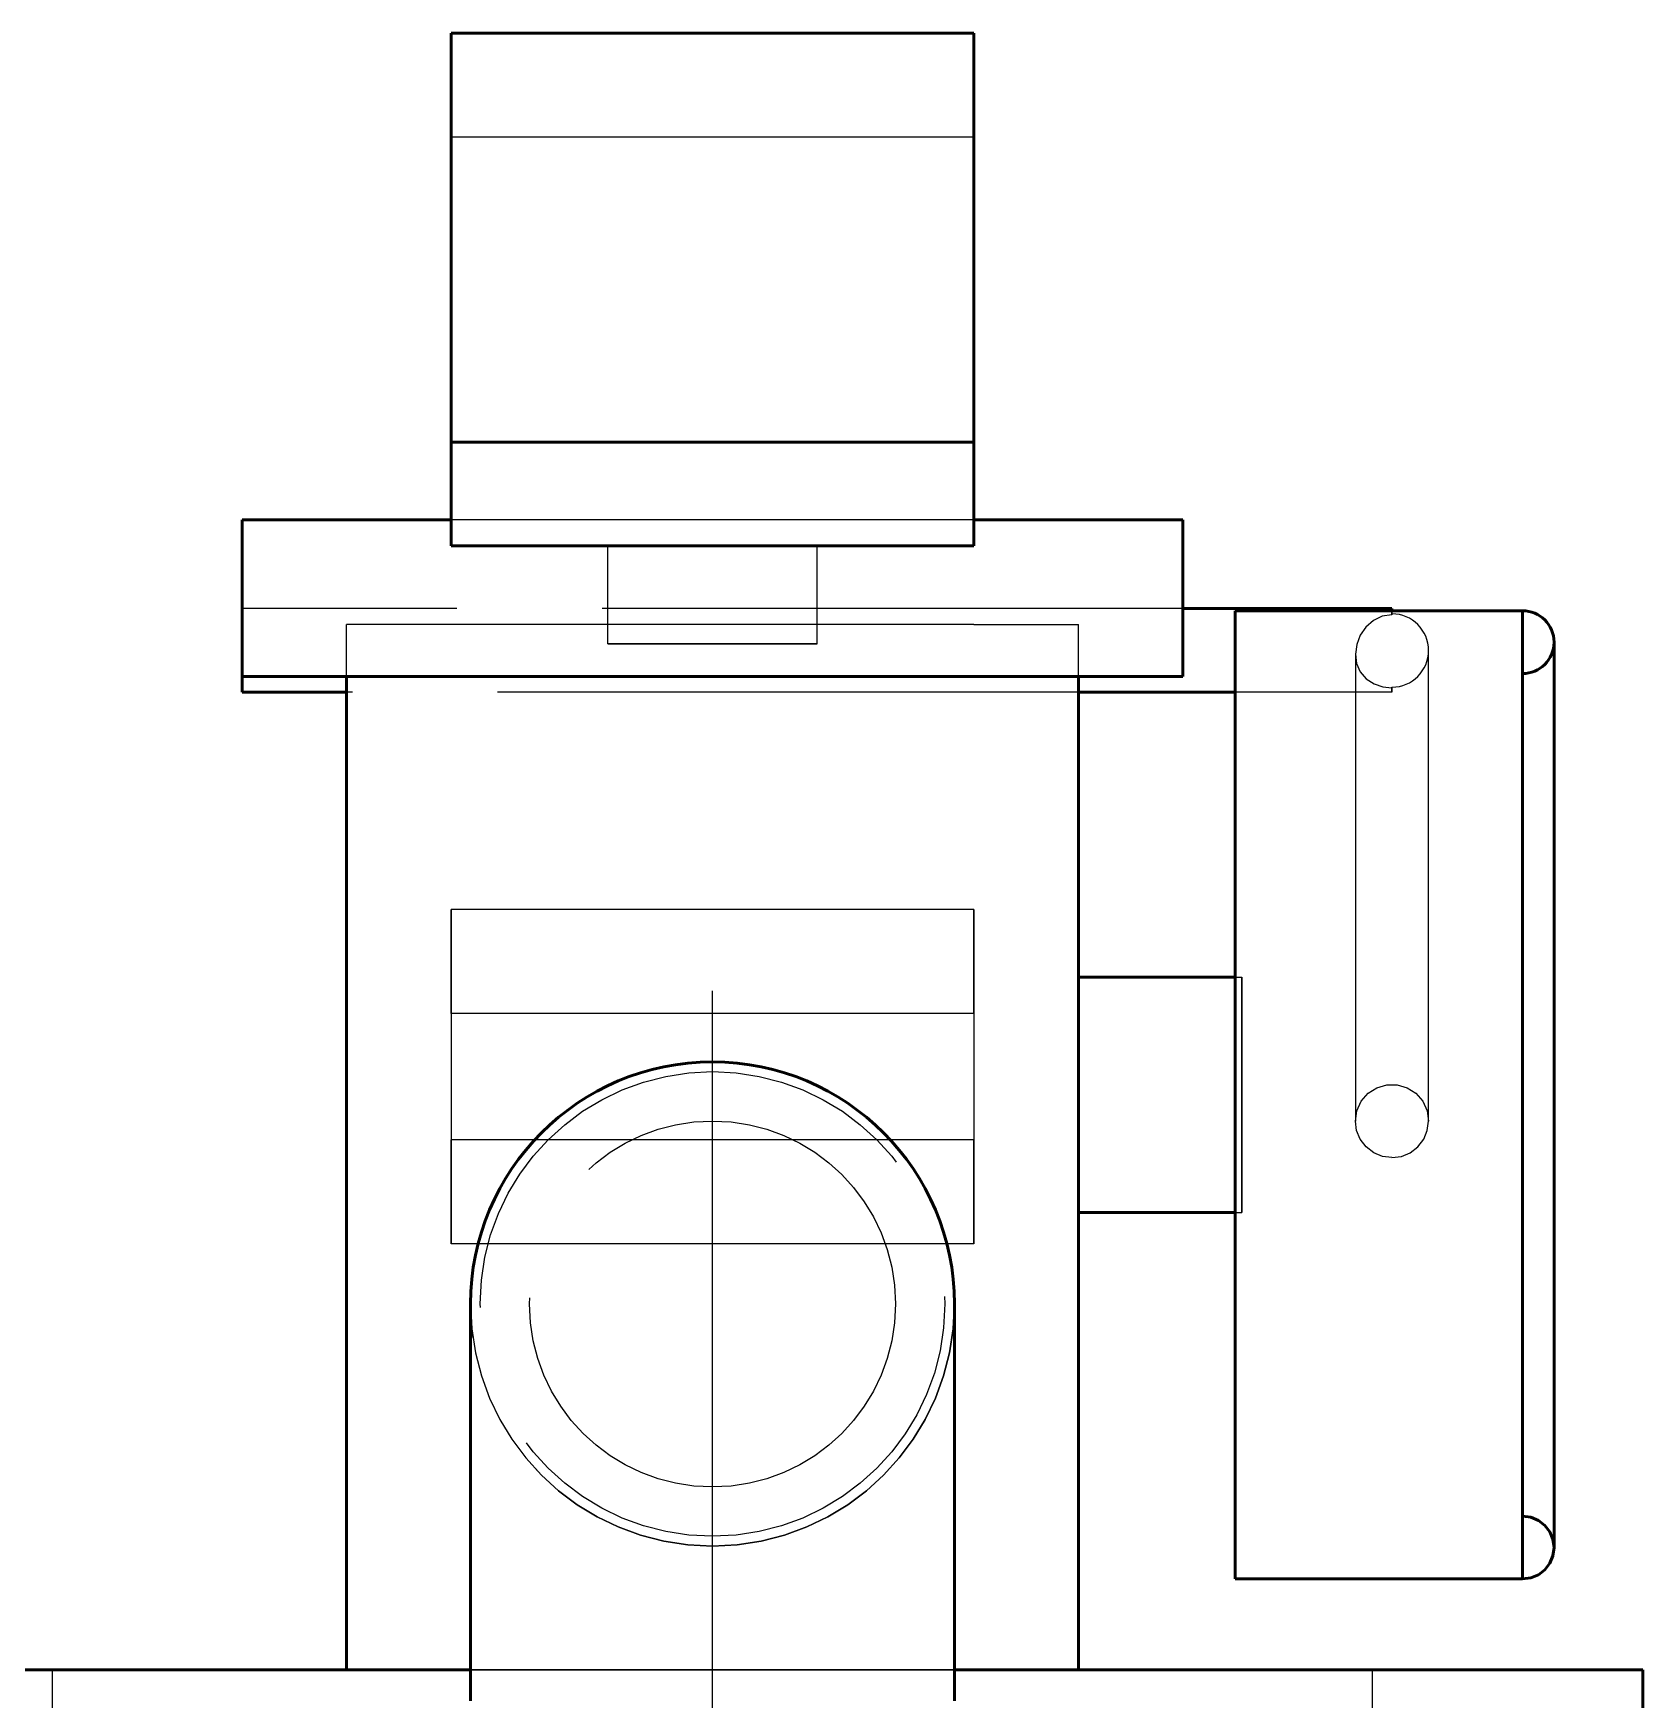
# Model space of a CAD drawing. Header units: millimetres. Extents: x 0 to 594, y 0 to 420.
# Drawn here: x 219.29 to 227.6, y 361.71 to 370.32 of the extents above; entities that cross this region are included whole.
import ezdxf

# ---------------------------------------------------------------- set-up
doc = ezdxf.new("R2010")
doc.units = ezdxf.units.MM
doc.linetypes.add('ISO02-TRAZOS', pattern=[3.75, 3, -0.75])
doc.linetypes.add('ISO04-TRAZO-PUNTO', pattern=[7.625, 6, -0.75, 0.125, -0.75])
for name, color, linetype, lineweight in [('01-VISIBLE', 7, 'CONTINUOUS', 50), ('02-OCULTA', 4, 'ISO02-TRAZOS', 25), ('03-EJE', 1, 'ISO04-TRAZO-PUNTO', 25)]:
    doc.layers.add(name, color=color, linetype=linetype, lineweight=lineweight)

msp = doc.modelspace()

# ---------------------------------------------------------------- linework, layer by layer
at = {"layer": '01-VISIBLE'}
for p, q in [((224.15, 370.3204), (221.45, 370.3204)), ((221.45, 368.209), (221.45, 370.3204)), ((224.15, 368.209), (224.15, 370.3204)), ((224.15, 368.209), (221.45, 368.209)), ((221.45, 367.673), (221.45, 368.209)), ((224.15, 367.673), (224.15, 368.209)), ((221.45, 367.808), (220.37, 367.808)), ((225.23, 367.808), (224.15, 367.808)), ((224.15, 367.673), (221.45, 367.673)), ((226.31, 367.349), (225.23, 367.349)), ((225.5, 367.338), (226.985, 367.338)), ((225.23, 366.998), (220.37, 366.998)), ((220.91, 361.868), (220.91, 366.998)), ((224.69, 361.868), (224.69, 366.998)), ((220.91, 366.917), (220.37, 366.917)), ((225.5, 366.917), (224.69, 366.917)), ((224.69, 365.4455), (225.5, 365.4455)), ((224.69, 364.2305), (225.5, 364.2305)), ((225.5, 362.338), (226.985, 362.338)), ((227.605, 360.518), (227.605, 361.868))]:
    msp.add_line(p, q, dxfattribs=at)
for points in [[(220.37, 366.998), (220.37, 367.0486), (220.37, 367.0993), (220.37, 367.1499), (220.37, 367.2005), (220.37, 367.2511), (220.37, 367.3018), (220.37, 367.3524), (220.37, 367.403), (220.37, 367.4536), (220.37, 367.5043), (220.37, 367.5549), (220.37, 367.6055), (220.37, 367.6561), (220.37, 367.7068), (220.37, 367.7574), (220.37, 367.808)], [(225.23, 366.998), (225.23, 367.0486), (225.23, 367.0993), (225.23, 367.1499), (225.23, 367.2005), (225.23, 367.2511), (225.23, 367.3018), (225.23, 367.3524), (225.23, 367.403), (225.23, 367.4536), (225.23, 367.5043), (225.23, 367.5549), (225.23, 367.6055), (225.23, 367.6561), (225.23, 367.7068), (225.23, 367.7574), (225.23, 367.808)], [(225.5, 367.338), (225.5, 367.288), (225.5, 367.238), (225.5, 367.188), (225.5, 367.138), (225.5, 367.088), (225.5, 367.038), (225.5, 366.988), (225.5, 366.938), (225.5, 366.888), (225.5, 366.838), (225.5, 366.788), (225.5, 366.738), (225.5, 366.688), (225.5, 366.638), (225.5, 366.588), (225.5, 366.538), (225.5, 366.488), (225.5, 366.438), (225.5, 366.388), (225.5, 366.338), (225.5, 366.288), (225.5, 366.238), (225.5, 366.188), (225.5, 366.138), (225.5, 366.088), (225.5, 366.038), (225.5, 365.988), (225.5, 365.938), (225.5, 365.888), (225.5, 365.838), (225.5, 365.788), (225.5, 365.738), (225.5, 365.688), (225.5, 365.638), (225.5, 365.588), (225.5, 365.538), (225.5, 365.488), (225.5, 365.438), (225.5, 365.388), (225.5, 365.338), (225.5, 365.288), (225.5, 365.238), (225.5, 365.188), (225.5, 365.138), (225.5, 365.088), (225.5, 365.038), (225.5, 364.988), (225.5, 364.938), (225.5, 364.888), (225.5, 364.838), (225.5, 364.788), (225.5, 364.738), (225.5, 364.688), (225.5, 364.638), (225.5, 364.588), (225.5, 364.538), (225.5, 364.488), (225.5, 364.438), (225.5, 364.388), (225.5, 364.338), (225.5, 364.288), (225.5, 364.238), (225.5, 364.188), (225.5, 364.138), (225.5, 364.088), (225.5, 364.038), (225.5, 363.988), (225.5, 363.938), (225.5, 363.888), (225.5, 363.838), (225.5, 363.788), (225.5, 363.738), (225.5, 363.688), (225.5, 363.638), (225.5, 363.588), (225.5, 363.538), (225.5, 363.488), (225.5, 363.438), (225.5, 363.388), (225.5, 363.338), (225.5, 363.288), (225.5, 363.238), (225.5, 363.188), (225.5, 363.138), (225.5, 363.088), (225.5, 363.038), (225.5, 362.988), (225.5, 362.938), (225.5, 362.888), (225.5, 362.838), (225.5, 362.788), (225.5, 362.738), (225.5, 362.688), (225.5, 362.638), (225.5, 362.588), (225.5, 362.538), (225.5, 362.488), (225.5, 362.438), (225.5, 362.388), (225.5, 362.338)], [(226.31, 367.338), (226.31, 367.3399), (226.31, 367.3417), (226.31, 367.3435), (226.31, 367.3454), (226.31, 367.3472), (226.31, 367.349)], [(226.31, 367.349), (226.31, 367.3472), (226.31, 367.3454), (226.31, 367.3435), (226.31, 367.3417), (226.31, 367.3399), (226.31, 367.338)], [(226.985, 367.338), (226.985, 367.288), (226.985, 367.238), (226.985, 367.188), (226.985, 367.138), (226.985, 367.088), (226.985, 367.038), (226.985, 366.988), (226.985, 366.938), (226.985, 366.888), (226.985, 366.838), (226.985, 366.788), (226.985, 366.738), (226.985, 366.688), (226.985, 366.638), (226.985, 366.588), (226.985, 366.538), (226.985, 366.488), (226.985, 366.438), (226.985, 366.388), (226.985, 366.338), (226.985, 366.288), (226.985, 366.238), (226.985, 366.188), (226.985, 366.138), (226.985, 366.088), (226.985, 366.038), (226.985, 365.988), (226.985, 365.938), (226.985, 365.888), (226.985, 365.838), (226.985, 365.788), (226.985, 365.738), (226.985, 365.688), (226.985, 365.638), (226.985, 365.588), (226.985, 365.538), (226.985, 365.488), (226.985, 365.438), (226.985, 365.388), (226.985, 365.338), (226.985, 365.288), (226.985, 365.238), (226.985, 365.188), (226.985, 365.138), (226.985, 365.088), (226.985, 365.038), (226.985, 364.988), (226.985, 364.938), (226.985, 364.888), (226.985, 364.838), (226.985, 364.788), (226.985, 364.738), (226.985, 364.688), (226.985, 364.638), (226.985, 364.588), (226.985, 364.538), (226.985, 364.488), (226.985, 364.438), (226.985, 364.388), (226.985, 364.338), (226.985, 364.288), (226.985, 364.238), (226.985, 364.188), (226.985, 364.138), (226.985, 364.088), (226.985, 364.038), (226.985, 363.988), (226.985, 363.938), (226.985, 363.888), (226.985, 363.838), (226.985, 363.788), (226.985, 363.738), (226.985, 363.688), (226.985, 363.638), (226.985, 363.588), (226.985, 363.538), (226.985, 363.488), (226.985, 363.438), (226.985, 363.388), (226.985, 363.338), (226.985, 363.288), (226.985, 363.238), (226.985, 363.188), (226.985, 363.138), (226.985, 363.088), (226.985, 363.038), (226.985, 362.988), (226.985, 362.938), (226.985, 362.888), (226.985, 362.838), (226.985, 362.788), (226.985, 362.738), (226.985, 362.688), (226.985, 362.638), (226.985, 362.588), (226.985, 362.538), (226.985, 362.488), (226.985, 362.438), (226.985, 362.388), (226.985, 362.338)], [(227.147, 362.5), (227.147, 362.5503), (227.147, 362.6006), (227.147, 362.6509), (227.147, 362.7011), (227.147, 362.7514), (227.147, 362.8017), (227.147, 362.852), (227.147, 362.9023), (227.147, 362.9525), (227.147, 363.0028), (227.147, 363.0531), (227.147, 363.1034), (227.147, 363.1537), (227.147, 363.2039), (227.147, 363.2542), (227.147, 363.3045), (227.147, 363.3548), (227.147, 363.4051), (227.147, 363.4553), (227.147, 363.5056), (227.147, 363.5559), (227.147, 363.6062), (227.147, 363.6565), (227.147, 363.7067), (227.147, 363.757), (227.147, 363.8073), (227.147, 363.8576), (227.147, 363.9078), (227.147, 363.9581), (227.147, 364.0084), (227.147, 364.0587), (227.147, 364.109), (227.147, 364.1592), (227.147, 364.2095), (227.147, 364.2598), (227.147, 364.3101), (227.147, 364.3604), (227.147, 364.4106), (227.147, 364.4609), (227.147, 364.5112), (227.147, 364.5615), (227.147, 364.6118), (227.147, 364.662), (227.147, 364.7123), (227.147, 364.7626), (227.147, 364.8129), (227.147, 364.8632), (227.147, 364.9134), (227.147, 364.9637), (227.147, 365.014), (227.147, 365.0643), (227.147, 365.1146), (227.147, 365.1648), (227.147, 365.2151), (227.147, 365.2654), (227.147, 365.3157), (227.147, 365.366), (227.147, 365.4162), (227.147, 365.4665), (227.147, 365.5168), (227.147, 365.5671), (227.147, 365.6174), (227.147, 365.6676), (227.147, 365.7179), (227.147, 365.7682), (227.147, 365.8185), (227.147, 365.8688), (227.147, 365.919), (227.147, 365.9693), (227.147, 366.0196), (227.147, 366.0699), (227.147, 366.1201), (227.147, 366.1704), (227.147, 366.2207), (227.147, 366.271), (227.147, 366.3213), (227.147, 366.3715), (227.147, 366.4218), (227.147, 366.4721), (227.147, 366.5224), (227.147, 366.5727), (227.147, 366.6229), (227.147, 366.6732), (227.147, 366.7235), (227.147, 366.7738), (227.147, 366.8241), (227.147, 366.8743), (227.147, 366.9246), (227.147, 366.9749), (227.147, 367.0252), (227.147, 367.0755), (227.147, 367.1257), (227.147, 367.176)], [(227.147, 362.5), (227.147, 362.5503), (227.147, 362.6006), (227.147, 362.6509), (227.147, 362.7011), (227.147, 362.7514), (227.147, 362.8017), (227.147, 362.852), (227.147, 362.9023), (227.147, 362.9525), (227.147, 363.0028), (227.147, 363.0531), (227.147, 363.1034), (227.147, 363.1537), (227.147, 363.2039), (227.147, 363.2542), (227.147, 363.3045), (227.147, 363.3548), (227.147, 363.4051), (227.147, 363.4553), (227.147, 363.5056), (227.147, 363.5559), (227.147, 363.6062), (227.147, 363.6565), (227.147, 363.7067), (227.147, 363.757), (227.147, 363.8073), (227.147, 363.8576), (227.147, 363.9078), (227.147, 363.9581), (227.147, 364.0084), (227.147, 364.0587), (227.147, 364.109), (227.147, 364.1592), (227.147, 364.2095), (227.147, 364.2598), (227.147, 364.3101), (227.147, 364.3604), (227.147, 364.4106), (227.147, 364.4609), (227.147, 364.5112), (227.147, 364.5615), (227.147, 364.6118), (227.147, 364.662), (227.147, 364.7123), (227.147, 364.7626), (227.147, 364.8129), (227.147, 364.8632), (227.147, 364.9134), (227.147, 364.9637), (227.147, 365.014), (227.147, 365.0643), (227.147, 365.1146), (227.147, 365.1648), (227.147, 365.2151), (227.147, 365.2654), (227.147, 365.3157), (227.147, 365.366), (227.147, 365.4162), (227.147, 365.4665), (227.147, 365.5168), (227.147, 365.5671), (227.147, 365.6174), (227.147, 365.6676), (227.147, 365.7179), (227.147, 365.7682), (227.147, 365.8185), (227.147, 365.8688), (227.147, 365.919), (227.147, 365.9693), (227.147, 366.0196), (227.147, 366.0699), (227.147, 366.1201), (227.147, 366.1704), (227.147, 366.2207), (227.147, 366.271), (227.147, 366.3213), (227.147, 366.3715), (227.147, 366.4218), (227.147, 366.4721), (227.147, 366.5224), (227.147, 366.5727), (227.147, 366.6229), (227.147, 366.6732), (227.147, 366.7235), (227.147, 366.7738), (227.147, 366.8241), (227.147, 366.8743), (227.147, 366.9246), (227.147, 366.9749), (227.147, 367.0252), (227.147, 367.0755), (227.147, 367.1257), (227.147, 367.176)], [(220.37, 366.917), (220.37, 366.9305), (220.37, 366.944), (220.37, 366.9575), (220.37, 366.971), (220.37, 366.9845), (220.37, 366.998)], [(221.55, 361.708), (221.55, 361.758), (221.55, 361.808), (221.55, 361.858), (221.55, 361.908), (221.55, 361.958), (221.55, 362.008), (221.55, 362.058), (221.55, 362.108), (221.55, 362.158), (221.55, 362.208), (221.55, 362.258), (221.55, 362.308), (221.55, 362.358), (221.55, 362.408), (221.55, 362.458), (221.55, 362.508), (221.55, 362.558), (221.55, 362.608), (221.55, 362.658), (221.55, 362.708), (221.55, 362.758), (221.55, 362.808), (221.55, 362.858), (221.55, 362.908), (221.55, 362.958), (221.55, 363.008), (221.55, 363.058), (221.55, 363.108), (221.55, 363.158), (221.55, 363.208), (221.55, 363.258), (221.55, 363.308), (221.55, 363.358), (221.55, 363.408), (221.55, 363.458), (221.55, 363.508), (221.55, 363.558), (221.55, 363.608), (221.55, 363.658), (221.55, 363.708), (221.55, 363.758)], [(224.05, 361.708), (224.05, 361.758), (224.05, 361.808), (224.05, 361.858), (224.05, 361.908), (224.05, 361.958), (224.05, 362.008), (224.05, 362.058), (224.05, 362.108), (224.05, 362.158), (224.05, 362.208), (224.05, 362.258), (224.05, 362.308), (224.05, 362.358), (224.05, 362.408), (224.05, 362.458), (224.05, 362.508), (224.05, 362.558), (224.05, 362.608), (224.05, 362.658), (224.05, 362.708), (224.05, 362.758), (224.05, 362.808), (224.05, 362.858), (224.05, 362.908), (224.05, 362.958), (224.05, 363.008), (224.05, 363.058), (224.05, 363.108), (224.05, 363.158), (224.05, 363.208), (224.05, 363.258), (224.05, 363.308), (224.05, 363.358), (224.05, 363.408), (224.05, 363.458), (224.05, 363.508), (224.05, 363.558), (224.05, 363.608), (224.05, 363.658), (224.05, 363.708), (224.05, 363.758)], [(226.985, 362.662), (227.0269, 362.6565), (227.066, 362.6403), (227.0996, 362.6146), (227.1253, 362.581), (227.1415, 362.5419), (227.147, 362.5)], [(226.985, 362.338), (227.0269, 362.3435), (227.066, 362.3597), (227.0996, 362.3855), (227.1253, 362.419), (227.1415, 362.4581), (227.147, 362.5)], [(219.2468, 361.868), (219.2968, 361.868), (219.3469, 361.868), (219.397, 361.868), (219.447, 361.868), (219.4971, 361.868), (219.5472, 361.868), (219.5973, 361.868), (219.6473, 361.868), (219.6974, 361.868), (219.7475, 361.868), (219.7975, 361.868), (219.8476, 361.868), (219.8977, 361.868), (219.9477, 361.868), (219.9978, 361.868), (220.0479, 361.868), (220.098, 361.868), (220.148, 361.868), (220.1981, 361.868), (220.2482, 361.868), (220.2982, 361.868), (220.3483, 361.868), (220.3984, 361.868), (220.4485, 361.868), (220.4985, 361.868), (220.5486, 361.868), (220.5987, 361.868), (220.6487, 361.868), (220.6988, 361.868), (220.7489, 361.868), (220.7989, 361.868), (220.849, 361.868), (220.8991, 361.868), (220.9492, 361.868), (220.9992, 361.868), (221.0493, 361.868), (221.0994, 361.868), (221.1494, 361.868), (221.1995, 361.868), (221.2496, 361.868), (221.2996, 361.868), (221.3497, 361.868), (221.3998, 361.868), (221.4499, 361.868), (221.4999, 361.868), (221.55, 361.868)], [(224.05, 361.868), (224.1001, 361.868), (224.1501, 361.868), (224.2002, 361.868), (224.2503, 361.868), (224.3004, 361.868), (224.3504, 361.868), (224.4005, 361.868), (224.4506, 361.868), (224.5006, 361.868), (224.5507, 361.868), (224.6008, 361.868), (224.6508, 361.868), (224.7009, 361.868), (224.751, 361.868), (224.8011, 361.868), (224.8511, 361.868), (224.9012, 361.868), (224.9513, 361.868), (225.0013, 361.868), (225.0514, 361.868), (225.1015, 361.868), (225.1515, 361.868), (225.2016, 361.868), (225.2517, 361.868), (225.3018, 361.868), (225.3518, 361.868), (225.4019, 361.868), (225.452, 361.868), (225.502, 361.868), (225.5521, 361.868), (225.6022, 361.868), (225.6523, 361.868), (225.7023, 361.868), (225.7524, 361.868), (225.8025, 361.868), (225.8525, 361.868), (225.9026, 361.868), (225.9527, 361.868), (226.0027, 361.868), (226.0528, 361.868), (226.1029, 361.868), (226.153, 361.868), (226.203, 361.868), (226.2531, 361.868), (226.3032, 361.868), (226.3532, 361.868), (226.4033, 361.868), (226.4534, 361.868), (226.5035, 361.868), (226.5535, 361.868), (226.6036, 361.868), (226.6537, 361.868), (226.7037, 361.868), (226.7538, 361.868), (226.8039, 361.868), (226.8539, 361.868), (226.904, 361.868), (226.9541, 361.868), (227.0042, 361.868), (227.0542, 361.868), (227.1043, 361.868), (227.1544, 361.868), (227.2044, 361.868), (227.2545, 361.868), (227.3046, 361.868), (227.3546, 361.868), (227.4047, 361.868), (227.4548, 361.868), (227.5049, 361.868), (227.5549, 361.868), (227.605, 361.868)]]:
    msp.add_lwpolyline(points, dxfattribs=at)
for centre, radius, start, end in [((226.985, 367.176), 0.162, -90, 90), ((222.8, 363.758), 1.25, 0, 180), ((222.8, 363.758), 1.25, 180, -179.99828)]:
    msp.add_arc(centre, radius, start, end, dxfattribs=at)
at = {"layer": '02-OCULTA'}
for p, q in [((221.45, 369.7844), (221.45, 370.3204)), ((224.15, 369.7844), (224.15, 370.3204)), ((224.15, 369.7844), (221.45, 369.7844)), ((221.45, 367.673), (221.45, 369.7844)), ((224.15, 367.673), (224.15, 369.7844)), ((224.15, 367.808), (221.45, 367.808)), ((222.26, 367.168), (222.26, 367.673)), ((223.34, 367.168), (223.34, 367.673)), ((225.23, 367.349), (220.37, 367.349)), ((220.91, 366.998), (220.91, 367.268)), ((220.91, 361.868), (220.91, 367.268)), ((224.15, 367.268), (221.45, 367.268)), ((224.15, 367.268), (221.45, 367.268)), ((224.69, 366.998), (224.69, 367.268)), ((224.69, 361.868), (224.69, 367.268)), ((224.69, 366.917), (220.91, 366.917)), ((226.31, 366.917), (225.5, 366.917)), ((224.15, 365.7949), (221.45, 365.7949)), ((221.45, 365.2578), (221.45, 365.7949)), ((221.45, 365.7949), (221.45, 364.6053)), ((224.15, 365.2578), (224.15, 365.7949)), ((224.15, 365.7949), (224.15, 364.6053)), ((225.5, 365.4455), (225.535, 365.4455)), ((224.15, 365.2578), (221.45, 365.2578)), ((221.45, 365.2578), (221.45, 364.0683)), ((224.15, 365.2578), (224.15, 364.0683)), ((224.15, 364.6053), (221.45, 364.6053)), ((221.45, 364.0683), (221.45, 364.6053)), ((224.15, 364.0683), (224.15, 364.6053)), ((225.5, 364.2305), (225.535, 364.2305)), ((224.15, 364.0683), (221.45, 364.0683)), ((219.39, 360.518), (219.39, 361.868)), ((224.15, 361.868), (221.45, 361.868)), ((224.15, 361.868), (221.45, 361.868)), ((226.21, 360.518), (226.21, 361.868))]:
    msp.add_line(p, q, dxfattribs=at)
for points in [[(220.37, 367.808), (220.37, 367.7574), (220.37, 367.7068), (220.37, 367.6561), (220.37, 367.6055), (220.37, 367.5549), (220.37, 367.5043), (220.37, 367.4536), (220.37, 367.403), (220.37, 367.3524), (220.37, 367.3018), (220.37, 367.2511), (220.37, 367.2005), (220.37, 367.1499), (220.37, 367.0993), (220.37, 367.0486), (220.37, 366.998)], [(225.23, 367.808), (225.23, 367.7574), (225.23, 367.7068), (225.23, 367.6561), (225.23, 367.6055), (225.23, 367.5549), (225.23, 367.5043), (225.23, 367.4536), (225.23, 367.403), (225.23, 367.3524), (225.23, 367.3018), (225.23, 367.2511), (225.23, 367.2005), (225.23, 367.1499), (225.23, 367.0993), (225.23, 367.0486), (225.23, 366.998)], [(222.8, 367.673), (222.746, 367.673), (222.692, 367.673), (222.638, 367.673), (222.584, 367.673), (222.53, 367.673), (222.476, 367.673), (222.422, 367.673), (222.368, 367.673), (222.314, 367.673), (222.26, 367.673)], [(222.26, 367.673), (222.3114, 367.673), (222.3629, 367.673), (222.4143, 367.673), (222.4657, 367.673), (222.5171, 367.673), (222.5686, 367.673), (222.62, 367.673), (222.6714, 367.673), (222.7229, 367.673), (222.7743, 367.673), (222.8257, 367.673), (222.8771, 367.673), (222.9286, 367.673), (222.98, 367.673), (223.0314, 367.673), (223.0829, 367.673), (223.1343, 367.673), (223.1857, 367.673), (223.2371, 367.673), (223.2886, 367.673), (223.34, 367.673)], [(223.34, 367.673), (223.286, 367.673), (223.232, 367.673), (223.178, 367.673), (223.124, 367.673), (223.07, 367.673), (223.016, 367.673), (222.962, 367.673), (222.908, 367.673), (222.854, 367.673), (222.8, 367.673)], [(220.37, 367.349), (220.37, 367.295), (220.37, 367.241), (220.37, 367.187), (220.37, 367.133), (220.37, 367.079), (220.37, 367.025), (220.37, 366.971), (220.37, 366.917)], [(220.37, 366.998), (220.37, 367.0482), (220.37, 367.0983), (220.37, 367.1484), (220.37, 367.1986), (220.37, 367.2487), (220.37, 367.2989), (220.37, 367.349)], [(225.5, 362.338), (225.5, 362.388), (225.5, 362.438), (225.5, 362.488), (225.5, 362.538), (225.5, 362.588), (225.5, 362.638), (225.5, 362.688), (225.5, 362.738), (225.5, 362.788), (225.5, 362.838), (225.5, 362.888), (225.5, 362.938), (225.5, 362.988), (225.5, 363.038), (225.5, 363.088), (225.5, 363.138), (225.5, 363.188), (225.5, 363.238), (225.5, 363.288), (225.5, 363.338), (225.5, 363.388), (225.5, 363.438), (225.5, 363.488), (225.5, 363.538), (225.5, 363.588), (225.5, 363.638), (225.5, 363.688), (225.5, 363.738), (225.5, 363.788), (225.5, 363.838), (225.5, 363.888), (225.5, 363.938), (225.5, 363.988), (225.5, 364.038), (225.5, 364.088), (225.5, 364.138), (225.5, 364.188), (225.5, 364.238), (225.5, 364.288), (225.5, 364.338), (225.5, 364.388), (225.5, 364.438), (225.5, 364.488), (225.5, 364.538), (225.5, 364.588), (225.5, 364.638), (225.5, 364.688), (225.5, 364.738), (225.5, 364.788), (225.5, 364.838), (225.5, 364.888), (225.5, 364.938), (225.5, 364.988), (225.5, 365.038), (225.5, 365.088), (225.5, 365.138), (225.5, 365.188), (225.5, 365.238), (225.5, 365.288), (225.5, 365.338), (225.5, 365.388), (225.5, 365.438), (225.5, 365.488), (225.5, 365.538), (225.5, 365.588), (225.5, 365.638), (225.5, 365.688), (225.5, 365.738), (225.5, 365.788), (225.5, 365.838), (225.5, 365.888), (225.5, 365.938), (225.5, 365.988), (225.5, 366.038), (225.5, 366.088), (225.5, 366.138), (225.5, 366.188), (225.5, 366.238), (225.5, 366.288), (225.5, 366.338), (225.5, 366.388), (225.5, 366.438), (225.5, 366.488), (225.5, 366.538), (225.5, 366.588), (225.5, 366.638), (225.5, 366.688), (225.5, 366.738), (225.5, 366.788), (225.5, 366.838), (225.5, 366.888), (225.5, 366.938), (225.5, 366.988), (225.5, 367.038), (225.5, 367.088), (225.5, 367.138), (225.5, 367.188), (225.5, 367.238), (225.5, 367.288), (225.5, 367.338)], [(226.31, 367.3175), (226.2597, 367.3097), (226.2138, 367.2874), (226.1754, 367.2538), (226.1463, 367.2119), (226.1276, 367.1644), (226.121, 367.1138)], [(226.31, 367.3175), (226.2597, 367.3097), (226.2138, 367.2874), (226.1754, 367.2538), (226.1463, 367.2119), (226.1276, 367.1644), (226.121, 367.1138)], [(226.31, 367.3175), (226.31, 367.3209), (226.31, 367.3244), (226.31, 367.3278), (226.31, 367.3312), (226.31, 367.3346), (226.31, 367.338)], [(226.31, 367.338), (226.31, 367.3346), (226.31, 367.3312), (226.31, 367.3278), (226.31, 367.3244), (226.31, 367.3209), (226.31, 367.3175)], [(226.31, 367.3175), (226.31, 367.3183), (226.31, 367.319), (226.31, 367.3198), (226.31, 367.3205), (226.31, 367.3213), (226.31, 367.322)], [(226.31, 367.322), (226.31, 367.3213), (226.31, 367.3205), (226.31, 367.3198), (226.31, 367.319), (226.31, 367.3183), (226.31, 367.3175)], [(226.985, 362.338), (226.985, 362.388), (226.985, 362.438), (226.985, 362.488), (226.985, 362.538), (226.985, 362.588), (226.985, 362.638), (226.985, 362.688), (226.985, 362.738), (226.985, 362.788), (226.985, 362.838), (226.985, 362.888), (226.985, 362.938), (226.985, 362.988), (226.985, 363.038), (226.985, 363.088), (226.985, 363.138), (226.985, 363.188), (226.985, 363.238), (226.985, 363.288), (226.985, 363.338), (226.985, 363.388), (226.985, 363.438), (226.985, 363.488), (226.985, 363.538), (226.985, 363.588), (226.985, 363.638), (226.985, 363.688), (226.985, 363.738), (226.985, 363.788), (226.985, 363.838), (226.985, 363.888), (226.985, 363.938), (226.985, 363.988), (226.985, 364.038), (226.985, 364.088), (226.985, 364.138), (226.985, 364.188), (226.985, 364.238), (226.985, 364.288), (226.985, 364.338), (226.985, 364.388), (226.985, 364.438), (226.985, 364.488), (226.985, 364.538), (226.985, 364.588), (226.985, 364.638), (226.985, 364.688), (226.985, 364.738), (226.985, 364.788), (226.985, 364.838), (226.985, 364.888), (226.985, 364.938), (226.985, 364.988), (226.985, 365.038), (226.985, 365.088), (226.985, 365.138), (226.985, 365.188), (226.985, 365.238), (226.985, 365.288), (226.985, 365.338), (226.985, 365.388), (226.985, 365.438), (226.985, 365.488), (226.985, 365.538), (226.985, 365.588), (226.985, 365.638), (226.985, 365.688), (226.985, 365.738), (226.985, 365.788), (226.985, 365.838), (226.985, 365.888), (226.985, 365.938), (226.985, 365.988), (226.985, 366.038), (226.985, 366.088), (226.985, 366.138), (226.985, 366.188), (226.985, 366.238), (226.985, 366.288), (226.985, 366.338), (226.985, 366.388), (226.985, 366.438), (226.985, 366.488), (226.985, 366.538), (226.985, 366.588), (226.985, 366.638), (226.985, 366.688), (226.985, 366.738), (226.985, 366.788), (226.985, 366.838), (226.985, 366.888), (226.985, 366.938), (226.985, 366.988), (226.985, 367.038), (226.985, 367.088), (226.985, 367.138), (226.985, 367.188), (226.985, 367.238), (226.985, 367.288), (226.985, 367.338)], [(221.45, 367.268), (221.396, 367.268), (221.342, 367.268), (221.288, 367.268), (221.234, 367.268), (221.18, 367.268), (221.126, 367.268), (221.072, 367.268), (221.018, 367.268), (220.964, 367.268), (220.91, 367.268)], [(221.45, 367.268), (221.396, 367.268), (221.342, 367.268), (221.288, 367.268), (221.234, 367.268), (221.18, 367.268), (221.126, 367.268), (221.072, 367.268), (221.018, 367.268), (220.964, 367.268), (220.91, 367.268)], [(224.15, 367.268), (224.204, 367.268), (224.258, 367.268), (224.312, 367.268), (224.366, 367.268), (224.42, 367.268), (224.474, 367.268), (224.528, 367.268), (224.582, 367.268), (224.636, 367.268), (224.69, 367.268)], [(224.15, 367.268), (224.204, 367.268), (224.258, 367.268), (224.312, 367.268), (224.366, 367.268), (224.42, 367.268), (224.474, 367.268), (224.528, 367.268), (224.582, 367.268), (224.636, 367.268), (224.69, 367.268)], [(222.8, 367.168), (222.746, 367.168), (222.692, 367.168), (222.638, 367.168), (222.584, 367.168), (222.53, 367.168), (222.476, 367.168), (222.422, 367.168), (222.368, 367.168), (222.314, 367.168), (222.26, 367.168)], [(222.26, 367.168), (222.3114, 367.168), (222.3629, 367.168), (222.4143, 367.168), (222.4657, 367.168), (222.5171, 367.168), (222.5686, 367.168), (222.62, 367.168), (222.6714, 367.168), (222.7229, 367.168), (222.7743, 367.168), (222.8257, 367.168), (222.8771, 367.168), (222.9286, 367.168), (222.98, 367.168), (223.0314, 367.168), (223.0829, 367.168), (223.1343, 367.168), (223.1857, 367.168), (223.2371, 367.168), (223.2886, 367.168), (223.34, 367.168)], [(223.34, 367.168), (223.286, 367.168), (223.232, 367.168), (223.178, 367.168), (223.124, 367.168), (223.07, 367.168), (223.016, 367.168), (222.962, 367.168), (222.908, 367.168), (222.854, 367.168), (222.8, 367.168)], [(226.499, 364.703), (226.499, 364.7536), (226.499, 364.8043), (226.499, 364.8549), (226.499, 364.9055), (226.499, 364.9561), (226.499, 365.0068), (226.499, 365.0574), (226.499, 365.108), (226.499, 365.1586), (226.499, 365.2093), (226.499, 365.2599), (226.499, 365.3105), (226.499, 365.3611), (226.499, 365.4118), (226.499, 365.4624), (226.499, 365.513), (226.499, 365.5636), (226.499, 365.6143), (226.499, 365.6649), (226.499, 365.7155), (226.499, 365.7661), (226.499, 365.8168), (226.499, 365.8674), (226.499, 365.918), (226.499, 365.9686), (226.499, 366.0193), (226.499, 366.0699), (226.499, 366.1205), (226.499, 366.1711), (226.499, 366.2218), (226.499, 366.2724), (226.499, 366.323), (226.499, 366.3736), (226.499, 366.4243), (226.499, 366.4749), (226.499, 366.5255), (226.499, 366.5761), (226.499, 366.6268), (226.499, 366.6774), (226.499, 366.728), (226.499, 366.7786), (226.499, 366.8293), (226.499, 366.8799), (226.499, 366.9305), (226.499, 366.9811), (226.499, 367.0318), (226.499, 367.0824), (226.499, 367.133)], [(226.499, 364.703), (226.499, 364.7536), (226.499, 364.8043), (226.499, 364.8549), (226.499, 364.9055), (226.499, 364.9561), (226.499, 365.0068), (226.499, 365.0574), (226.499, 365.108), (226.499, 365.1586), (226.499, 365.2093), (226.499, 365.2599), (226.499, 365.3105), (226.499, 365.3611), (226.499, 365.4118), (226.499, 365.4624), (226.499, 365.513), (226.499, 365.5636), (226.499, 365.6143), (226.499, 365.6649), (226.499, 365.7155), (226.499, 365.7661), (226.499, 365.8168), (226.499, 365.8674), (226.499, 365.918), (226.499, 365.9686), (226.499, 366.0193), (226.499, 366.0699), (226.499, 366.1205), (226.499, 366.1711), (226.499, 366.2218), (226.499, 366.2724), (226.499, 366.323), (226.499, 366.3736), (226.499, 366.4243), (226.499, 366.4749), (226.499, 366.5255), (226.499, 366.5761), (226.499, 366.6268), (226.499, 366.6774), (226.499, 366.728), (226.499, 366.7786), (226.499, 366.8293), (226.499, 366.8799), (226.499, 366.9305), (226.499, 366.9811), (226.499, 367.0318), (226.499, 367.0824), (226.499, 367.133)], [(226.121, 367.1138), (226.1273, 367.0665), (226.1464, 367.0228), (226.1775, 366.9865), (226.2173, 366.9603), (226.2625, 366.9447), (226.31, 366.9395)], [(226.121, 367.1138), (226.1273, 367.0665), (226.1464, 367.0228), (226.1775, 366.9865), (226.2173, 366.9603), (226.2625, 366.9447), (226.31, 366.9395)], [(226.121, 367.1138), (226.121, 367.0636), (226.121, 367.0134), (226.121, 366.9631), (226.121, 366.9129), (226.121, 366.8627), (226.121, 366.8125), (226.121, 366.7622), (226.121, 366.712), (226.121, 366.6618), (226.121, 366.6116), (226.121, 366.5613), (226.121, 366.5111), (226.121, 366.4609), (226.121, 366.4107), (226.121, 366.3604), (226.121, 366.3102), (226.121, 366.26), (226.121, 366.2098), (226.121, 366.1595), (226.121, 366.1093), (226.121, 366.0591), (226.121, 366.0089), (226.121, 365.9586), (226.121, 365.9084), (226.121, 365.8582), (226.121, 365.808), (226.121, 365.7577), (226.121, 365.7075), (226.121, 365.6573), (226.121, 365.6071), (226.121, 365.5568), (226.121, 365.5066), (226.121, 365.4564), (226.121, 365.4062), (226.121, 365.3559), (226.121, 365.3057), (226.121, 365.2555), (226.121, 365.2053), (226.121, 365.155), (226.121, 365.1048), (226.121, 365.0546), (226.121, 365.0044), (226.121, 364.9541), (226.121, 364.9039), (226.121, 364.8537), (226.121, 364.8035), (226.121, 364.7532), (226.121, 364.703)], [(226.121, 367.1138), (226.121, 367.0636), (226.121, 367.0134), (226.121, 366.9631), (226.121, 366.9129), (226.121, 366.8627), (226.121, 366.8125), (226.121, 366.7622), (226.121, 366.712), (226.121, 366.6618), (226.121, 366.6116), (226.121, 366.5613), (226.121, 366.5111), (226.121, 366.4609), (226.121, 366.4107), (226.121, 366.3604), (226.121, 366.3102), (226.121, 366.26), (226.121, 366.2098), (226.121, 366.1595), (226.121, 366.1093), (226.121, 366.0591), (226.121, 366.0089), (226.121, 365.9586), (226.121, 365.9084), (226.121, 365.8582), (226.121, 365.808), (226.121, 365.7577), (226.121, 365.7075), (226.121, 365.6573), (226.121, 365.6071), (226.121, 365.5568), (226.121, 365.5066), (226.121, 365.4564), (226.121, 365.4062), (226.121, 365.3559), (226.121, 365.3057), (226.121, 365.2555), (226.121, 365.2053), (226.121, 365.155), (226.121, 365.1048), (226.121, 365.0546), (226.121, 365.0044), (226.121, 364.9541), (226.121, 364.9039), (226.121, 364.8537), (226.121, 364.8035), (226.121, 364.7532), (226.121, 364.703)], [(226.985, 367.014), (226.985, 366.964), (226.985, 366.914), (226.985, 366.864), (226.985, 366.8139), (226.985, 366.7639), (226.985, 366.7139), (226.985, 366.6639), (226.985, 366.6138), (226.985, 366.5638), (226.985, 366.5138), (226.985, 366.4638), (226.985, 366.4137), (226.985, 366.3637), (226.985, 366.3137), (226.985, 366.2637), (226.985, 366.2137), (226.985, 366.1636), (226.985, 366.1136), (226.985, 366.0636), (226.985, 366.0136), (226.985, 365.9635), (226.985, 365.9135), (226.985, 365.8635), (226.985, 365.8135), (226.985, 365.7634), (226.985, 365.7134), (226.985, 365.6634), (226.985, 365.6134), (226.985, 365.5634), (226.985, 365.5133), (226.985, 365.4633), (226.985, 365.4133), (226.985, 365.3633), (226.985, 365.3132), (226.985, 365.2632), (226.985, 365.2132), (226.985, 365.1632), (226.985, 365.1131), (226.985, 365.0631), (226.985, 365.0131), (226.985, 364.9631), (226.985, 364.9131), (226.985, 364.863), (226.985, 364.813), (226.985, 364.763), (226.985, 364.713), (226.985, 364.6629), (226.985, 364.6129), (226.985, 364.5629), (226.985, 364.5129), (226.985, 364.4628), (226.985, 364.4128), (226.985, 364.3628), (226.985, 364.3128), (226.985, 364.2628), (226.985, 364.2127), (226.985, 364.1627), (226.985, 364.1127), (226.985, 364.0627), (226.985, 364.0126), (226.985, 363.9626), (226.985, 363.9126), (226.985, 363.8626), (226.985, 363.8125), (226.985, 363.7625), (226.985, 363.7125), (226.985, 363.6625), (226.985, 363.6125), (226.985, 363.5624), (226.985, 363.5124), (226.985, 363.4624), (226.985, 363.4124), (226.985, 363.3623), (226.985, 363.3123), (226.985, 363.2623), (226.985, 363.2123), (226.985, 363.1623), (226.985, 363.1122), (226.985, 363.0622), (226.985, 363.0122), (226.985, 362.9622), (226.985, 362.9121), (226.985, 362.8621), (226.985, 362.8121), (226.985, 362.7621), (226.985, 362.712), (226.985, 362.662)], [(226.985, 362.662), (226.985, 362.712), (226.985, 362.7621), (226.985, 362.8121), (226.985, 362.8621), (226.985, 362.9121), (226.985, 362.9622), (226.985, 363.0122), (226.985, 363.0622), (226.985, 363.1122), (226.985, 363.1623), (226.985, 363.2123), (226.985, 363.2623), (226.985, 363.3123), (226.985, 363.3623), (226.985, 363.4124), (226.985, 363.4624), (226.985, 363.5124), (226.985, 363.5624), (226.985, 363.6125), (226.985, 363.6625), (226.985, 363.7125), (226.985, 363.7625), (226.985, 363.8125), (226.985, 363.8626), (226.985, 363.9126), (226.985, 363.9626), (226.985, 364.0126), (226.985, 364.0627), (226.985, 364.1127), (226.985, 364.1627), (226.985, 364.2127), (226.985, 364.2628), (226.985, 364.3128), (226.985, 364.3628), (226.985, 364.4128), (226.985, 364.4628), (226.985, 364.5129), (226.985, 364.5629), (226.985, 364.6129), (226.985, 364.6629), (226.985, 364.713), (226.985, 364.763), (226.985, 364.813), (226.985, 364.863), (226.985, 364.9131), (226.985, 364.9631), (226.985, 365.0131), (226.985, 365.0631), (226.985, 365.1131), (226.985, 365.1632), (226.985, 365.2132), (226.985, 365.2632), (226.985, 365.3132), (226.985, 365.3633), (226.985, 365.4133), (226.985, 365.4633), (226.985, 365.5133), (226.985, 365.5634), (226.985, 365.6134), (226.985, 365.6634), (226.985, 365.7134), (226.985, 365.7634), (226.985, 365.8135), (226.985, 365.8635), (226.985, 365.9135), (226.985, 365.9635), (226.985, 366.0136), (226.985, 366.0636), (226.985, 366.1136), (226.985, 366.1636), (226.985, 366.2137), (226.985, 366.2637), (226.985, 366.3137), (226.985, 366.3637), (226.985, 366.4137), (226.985, 366.4638), (226.985, 366.5138), (226.985, 366.5638), (226.985, 366.6138), (226.985, 366.6639), (226.985, 366.7139), (226.985, 366.7639), (226.985, 366.8139), (226.985, 366.864), (226.985, 366.914), (226.985, 366.964), (226.985, 367.014)], [(226.31, 366.9395), (226.31, 366.9403), (226.31, 366.941), (226.31, 366.9418), (226.31, 366.9425), (226.31, 366.9433), (226.31, 366.944)], [(226.31, 366.944), (226.31, 366.9433), (226.31, 366.9425), (226.31, 366.9418), (226.31, 366.941), (226.31, 366.9403), (226.31, 366.9395)], [(226.31, 366.9395), (226.31, 366.9358), (226.31, 366.932), (226.31, 366.9283), (226.31, 366.9245), (226.31, 366.9208), (226.31, 366.917)], [(226.31, 366.917), (226.31, 366.9208), (226.31, 366.9245), (226.31, 366.9283), (226.31, 366.932), (226.31, 366.9358), (226.31, 366.9395)], [(224.69, 364.2305), (224.69, 364.2811), (224.69, 364.3318), (224.69, 364.3824), (224.69, 364.433), (224.69, 364.4836), (224.69, 364.5343), (224.69, 364.5849), (224.69, 364.6355), (224.69, 364.6861), (224.69, 364.7368), (224.69, 364.7874), (224.69, 364.838), (224.69, 364.8886), (224.69, 364.9393), (224.69, 364.9899), (224.69, 365.0405), (224.69, 365.0911), (224.69, 365.1418), (224.69, 365.1924), (224.69, 365.243), (224.69, 365.2936), (224.69, 365.3443), (224.69, 365.3949), (224.69, 365.4455)], [(224.69, 365.4455), (224.69, 365.3949), (224.69, 365.3443), (224.69, 365.2936), (224.69, 365.243), (224.69, 365.1924), (224.69, 365.1418), (224.69, 365.0911), (224.69, 365.0405), (224.69, 364.9899), (224.69, 364.9393), (224.69, 364.8886), (224.69, 364.838), (224.69, 364.7874), (224.69, 364.7368), (224.69, 364.6861), (224.69, 364.6355), (224.69, 364.5849), (224.69, 364.5343), (224.69, 364.4836), (224.69, 364.433), (224.69, 364.3824), (224.69, 364.3318), (224.69, 364.2811), (224.69, 364.2305)], [(225.535, 364.2305), (225.535, 364.2811), (225.535, 364.3318), (225.535, 364.3824), (225.535, 364.433), (225.535, 364.4836), (225.535, 364.5343), (225.535, 364.5849), (225.535, 364.6355), (225.535, 364.6861), (225.535, 364.7368), (225.535, 364.7874), (225.535, 364.838), (225.535, 364.8886), (225.535, 364.9393), (225.535, 364.9899), (225.535, 365.0405), (225.535, 365.0911), (225.535, 365.1418), (225.535, 365.1924), (225.535, 365.243), (225.535, 365.2936), (225.535, 365.3443), (225.535, 365.3949), (225.535, 365.4455)], [(225.535, 365.4455), (225.535, 365.3949), (225.535, 365.3443), (225.535, 365.2936), (225.535, 365.243), (225.535, 365.1924), (225.535, 365.1418), (225.535, 365.0911), (225.535, 365.0405), (225.535, 364.9899), (225.535, 364.9393), (225.535, 364.8886), (225.535, 364.838), (225.535, 364.7874), (225.535, 364.7368), (225.535, 364.6861), (225.535, 364.6355), (225.535, 364.5849), (225.535, 364.5343), (225.535, 364.4836), (225.535, 364.433), (225.535, 364.3824), (225.535, 364.3318), (225.535, 364.2811), (225.535, 364.2305)], [(226.121, 364.703), (226.1287, 364.7563), (226.151, 364.8052), (226.1862, 364.8459), (226.2315, 364.8749), (226.2831, 364.8901), (226.3369, 364.8901), (226.3885, 364.8749), (226.4338, 364.8459), (226.469, 364.8052), (226.4913, 364.7563), (226.499, 364.703)], [(226.31, 364.514), (226.2611, 364.5205), (226.2155, 364.5393), (226.1764, 364.5694), (226.1463, 364.6085), (226.1274, 364.6541), (226.121, 364.703)], [(226.31, 364.514), (226.3589, 364.5205), (226.4045, 364.5393), (226.4436, 364.5694), (226.4737, 364.6085), (226.4926, 364.6541), (226.499, 364.703)], [(222.8, 361.868), (222.7499, 361.868), (222.6999, 361.868), (222.6498, 361.868), (222.5998, 361.868), (222.5497, 361.868), (222.4997, 361.868), (222.4496, 361.868), (222.3996, 361.868), (222.3495, 361.868), (222.2995, 361.868), (222.2494, 361.868), (222.1994, 361.868), (222.1493, 361.868), (222.0993, 361.868), (222.0492, 361.868), (221.9992, 361.868), (221.9491, 361.868), (221.8991, 361.868), (221.849, 361.868), (221.799, 361.868), (221.7489, 361.868), (221.6989, 361.868), (221.6488, 361.868), (221.5987, 361.868), (221.5487, 361.868), (221.4986, 361.868), (221.4486, 361.868), (221.3985, 361.868), (221.3485, 361.868), (221.2984, 361.868), (221.2484, 361.868), (221.1983, 361.868), (221.1483, 361.868), (221.0982, 361.868), (221.0482, 361.868), (220.9981, 361.868), (220.9481, 361.868), (220.898, 361.868), (220.848, 361.868), (220.7979, 361.868), (220.7479, 361.868), (220.6978, 361.868), (220.6478, 361.868), (220.5977, 361.868), (220.5477, 361.868), (220.4976, 361.868), (220.4476, 361.868), (220.3975, 361.868), (220.3474, 361.868), (220.2974, 361.868), (220.2473, 361.868), (220.1973, 361.868), (220.1472, 361.868), (220.0972, 361.868), (220.0471, 361.868), (219.9971, 361.868), (219.947, 361.868), (219.897, 361.868), (219.8469, 361.868), (219.7969, 361.868), (219.7468, 361.868), (219.6968, 361.868), (219.6467, 361.868), (219.5967, 361.868), (219.5466, 361.868), (219.4966, 361.868), (219.4465, 361.868), (219.3965, 361.868), (219.3464, 361.868), (219.2964, 361.868), (219.2463, 361.868)], [(222.8, 361.868), (222.7499, 361.868), (222.6997, 361.868), (222.6496, 361.868), (222.5994, 361.868), (222.5493, 361.868), (222.4991, 361.868), (222.449, 361.868), (222.3988, 361.868), (222.3487, 361.868), (222.2985, 361.868), (222.2484, 361.868), (222.1982, 361.868), (222.1481, 361.868), (222.0979, 361.868), (222.0478, 361.868), (221.9976, 361.868), (221.9475, 361.868), (221.8974, 361.868), (221.8472, 361.868), (221.7971, 361.868), (221.7469, 361.868), (221.6968, 361.868), (221.6466, 361.868), (221.5965, 361.868), (221.5463, 361.868), (221.4962, 361.868), (221.446, 361.868), (221.3959, 361.868), (221.3457, 361.868), (221.2956, 361.868), (221.2454, 361.868), (221.1953, 361.868), (221.1451, 361.868), (221.095, 361.868), (221.0449, 361.868), (220.9947, 361.868), (220.9446, 361.868), (220.8944, 361.868), (220.8443, 361.868), (220.7941, 361.868), (220.744, 361.868), (220.6938, 361.868), (220.6437, 361.868), (220.5935, 361.868), (220.5434, 361.868), (220.4932, 361.868), (220.4431, 361.868), (220.3929, 361.868), (220.3428, 361.868), (220.2926, 361.868), (220.2425, 361.868), (220.1924, 361.868), (220.1422, 361.868), (220.0921, 361.868), (220.0419, 361.868), (219.9918, 361.868), (219.9416, 361.868), (219.8915, 361.868), (219.8413, 361.868), (219.7912, 361.868), (219.741, 361.868), (219.6909, 361.868), (219.6407, 361.868), (219.5906, 361.868), (219.5404, 361.868), (219.4903, 361.868), (219.4401, 361.868), (219.39, 361.868)], [(219.39, 361.868), (219.4401, 361.868), (219.4903, 361.868), (219.5404, 361.868), (219.5906, 361.868), (219.6407, 361.868), (219.6909, 361.868), (219.741, 361.868), (219.7912, 361.868), (219.8413, 361.868), (219.8915, 361.868), (219.9416, 361.868), (219.9918, 361.868), (220.0419, 361.868), (220.0921, 361.868), (220.1422, 361.868), (220.1924, 361.868), (220.2425, 361.868), (220.2926, 361.868), (220.3428, 361.868), (220.3929, 361.868), (220.4431, 361.868), (220.4932, 361.868), (220.5434, 361.868), (220.5935, 361.868), (220.6437, 361.868), (220.6938, 361.868), (220.744, 361.868), (220.7941, 361.868), (220.8443, 361.868), (220.8944, 361.868), (220.9446, 361.868), (220.9947, 361.868), (221.0449, 361.868), (221.095, 361.868), (221.1451, 361.868), (221.1953, 361.868), (221.2454, 361.868), (221.2956, 361.868), (221.3457, 361.868), (221.3959, 361.868), (221.446, 361.868), (221.4962, 361.868), (221.5463, 361.868), (221.5965, 361.868), (221.6466, 361.868), (221.6968, 361.868), (221.7469, 361.868), (221.7971, 361.868), (221.8472, 361.868), (221.8974, 361.868), (221.9475, 361.868), (221.9976, 361.868), (222.0478, 361.868), (222.0979, 361.868), (222.1481, 361.868), (222.1982, 361.868), (222.2484, 361.868), (222.2985, 361.868), (222.3487, 361.868), (222.3988, 361.868), (222.449, 361.868), (222.4991, 361.868), (222.5493, 361.868), (222.5994, 361.868), (222.6496, 361.868), (222.6997, 361.868), (222.7499, 361.868), (222.8, 361.868), (222.8501, 361.868), (222.9003, 361.868), (222.9504, 361.868), (223.0006, 361.868), (223.0507, 361.868), (223.1009, 361.868), (223.151, 361.868), (223.2012, 361.868), (223.2513, 361.868), (223.3015, 361.868), (223.3516, 361.868), (223.4018, 361.868), (223.4519, 361.868), (223.5021, 361.868), (223.5522, 361.868), (223.6024, 361.868), (223.6525, 361.868), (223.7026, 361.868), (223.7528, 361.868), (223.8029, 361.868), (223.8531, 361.868), (223.9032, 361.868), (223.9534, 361.868), (224.0035, 361.868), (224.0537, 361.868), (224.1038, 361.868), (224.154, 361.868), (224.2041, 361.868), (224.2543, 361.868), (224.3044, 361.868), (224.3546, 361.868), (224.4047, 361.868), (224.4549, 361.868), (224.505, 361.868), (224.5551, 361.868), (224.6053, 361.868), (224.6554, 361.868), (224.7056, 361.868), (224.7557, 361.868), (224.8059, 361.868), (224.856, 361.868), (224.9062, 361.868), (224.9563, 361.868), (225.0065, 361.868), (225.0566, 361.868), (225.1068, 361.868), (225.1569, 361.868), (225.2071, 361.868), (225.2572, 361.868), (225.3074, 361.868), (225.3575, 361.868), (225.4076, 361.868), (225.4578, 361.868), (225.5079, 361.868), (225.5581, 361.868), (225.6082, 361.868), (225.6584, 361.868), (225.7085, 361.868), (225.7587, 361.868), (225.8088, 361.868), (225.859, 361.868), (225.9091, 361.868), (225.9593, 361.868), (226.0094, 361.868), (226.0596, 361.868), (226.1097, 361.868), (226.1599, 361.868), (226.21, 361.868)], [(221.45, 361.868), (221.396, 361.868), (221.342, 361.868), (221.288, 361.868), (221.234, 361.868), (221.18, 361.868), (221.126, 361.868), (221.072, 361.868), (221.018, 361.868), (220.964, 361.868), (220.91, 361.868)], [(221.45, 361.868), (221.396, 361.868), (221.342, 361.868), (221.288, 361.868), (221.234, 361.868), (221.18, 361.868), (221.126, 361.868), (221.072, 361.868), (221.018, 361.868), (220.964, 361.868), (220.91, 361.868)], [(221.55, 361.868), (221.601, 361.868), (221.652, 361.868), (221.7031, 361.868), (221.7541, 361.868), (221.8051, 361.868), (221.8561, 361.868), (221.9071, 361.868), (221.9582, 361.868), (222.0092, 361.868), (222.0602, 361.868), (222.1112, 361.868), (222.1622, 361.868), (222.2133, 361.868), (222.2643, 361.868), (222.3153, 361.868), (222.3663, 361.868), (222.4173, 361.868), (222.4684, 361.868), (222.5194, 361.868), (222.5704, 361.868), (222.6214, 361.868), (222.6724, 361.868), (222.7235, 361.868), (222.7745, 361.868), (222.8255, 361.868), (222.8765, 361.868), (222.9276, 361.868), (222.9786, 361.868), (223.0296, 361.868), (223.0806, 361.868), (223.1316, 361.868), (223.1827, 361.868), (223.2337, 361.868), (223.2847, 361.868), (223.3357, 361.868), (223.3867, 361.868), (223.4378, 361.868), (223.4888, 361.868), (223.5398, 361.868), (223.5908, 361.868), (223.6418, 361.868), (223.6929, 361.868), (223.7439, 361.868), (223.7949, 361.868), (223.8459, 361.868), (223.8969, 361.868), (223.948, 361.868), (223.999, 361.868), (224.05, 361.868)], [(227.605, 361.868), (227.5549, 361.868), (227.5049, 361.868), (227.4548, 361.868), (227.4048, 361.868), (227.3547, 361.868), (227.3047, 361.868), (227.2546, 361.868), (227.2046, 361.868), (227.1545, 361.868), (227.1045, 361.868), (227.0544, 361.868), (227.0044, 361.868), (226.9543, 361.868), (226.9043, 361.868), (226.8542, 361.868), (226.8042, 361.868), (226.7541, 361.868), (226.7041, 361.868), (226.654, 361.868), (226.604, 361.868), (226.5539, 361.868), (226.5039, 361.868), (226.4538, 361.868), (226.4037, 361.868), (226.3537, 361.868), (226.3036, 361.868), (226.2536, 361.868), (226.2035, 361.868), (226.1535, 361.868), (226.1034, 361.868), (226.0534, 361.868), (226.0033, 361.868), (225.9533, 361.868), (225.9032, 361.868), (225.8532, 361.868), (225.8031, 361.868), (225.7531, 361.868), (225.703, 361.868), (225.653, 361.868), (225.6029, 361.868), (225.5529, 361.868), (225.5028, 361.868), (225.4528, 361.868), (225.4027, 361.868), (225.3527, 361.868), (225.3026, 361.868), (225.2526, 361.868), (225.2025, 361.868), (225.1524, 361.868), (225.1024, 361.868), (225.0523, 361.868), (225.0023, 361.868), (224.9522, 361.868), (224.9022, 361.868), (224.8521, 361.868), (224.8021, 361.868), (224.752, 361.868), (224.702, 361.868), (224.6519, 361.868), (224.6019, 361.868), (224.5518, 361.868), (224.5018, 361.868), (224.4517, 361.868), (224.4017, 361.868), (224.3516, 361.868), (224.3016, 361.868), (224.2515, 361.868), (224.2015, 361.868), (224.1514, 361.868), (224.1014, 361.868), (224.0513, 361.868), (224.0012, 361.868), (223.9512, 361.868), (223.9011, 361.868), (223.8511, 361.868), (223.801, 361.868), (223.751, 361.868), (223.7009, 361.868), (223.6509, 361.868), (223.6008, 361.868), (223.5508, 361.868), (223.5007, 361.868), (223.4507, 361.868), (223.4006, 361.868), (223.3506, 361.868), (223.3005, 361.868), (223.2505, 361.868), (223.2004, 361.868), (223.1504, 361.868), (223.1003, 361.868), (223.0503, 361.868), (223.0002, 361.868), (222.9502, 361.868), (222.9001, 361.868), (222.8501, 361.868), (222.8, 361.868)], [(226.21, 361.868), (226.1599, 361.868), (226.1097, 361.868), (226.0596, 361.868), (226.0094, 361.868), (225.9593, 361.868), (225.9091, 361.868), (225.859, 361.868), (225.8088, 361.868), (225.7587, 361.868), (225.7085, 361.868), (225.6584, 361.868), (225.6082, 361.868), (225.5581, 361.868), (225.5079, 361.868), (225.4578, 361.868), (225.4076, 361.868), (225.3575, 361.868), (225.3074, 361.868), (225.2572, 361.868), (225.2071, 361.868), (225.1569, 361.868), (225.1068, 361.868), (225.0566, 361.868), (225.0065, 361.868), (224.9563, 361.868), (224.9062, 361.868), (224.856, 361.868), (224.8059, 361.868), (224.7557, 361.868), (224.7056, 361.868), (224.6554, 361.868), (224.6053, 361.868), (224.5551, 361.868), (224.505, 361.868), (224.4549, 361.868), (224.4047, 361.868), (224.3546, 361.868), (224.3044, 361.868), (224.2543, 361.868), (224.2041, 361.868), (224.154, 361.868), (224.1038, 361.868), (224.0537, 361.868), (224.0035, 361.868), (223.9534, 361.868), (223.9032, 361.868), (223.8531, 361.868), (223.8029, 361.868), (223.7528, 361.868), (223.7026, 361.868), (223.6525, 361.868), (223.6024, 361.868), (223.5522, 361.868), (223.5021, 361.868), (223.4519, 361.868), (223.4018, 361.868), (223.3516, 361.868), (223.3015, 361.868), (223.2513, 361.868), (223.2012, 361.868), (223.151, 361.868), (223.1009, 361.868), (223.0507, 361.868), (223.0006, 361.868), (222.9504, 361.868), (222.9003, 361.868), (222.8501, 361.868), (222.8, 361.868)], [(224.15, 361.868), (224.204, 361.868), (224.258, 361.868), (224.312, 361.868), (224.366, 361.868), (224.42, 361.868), (224.474, 361.868), (224.528, 361.868), (224.582, 361.868), (224.636, 361.868), (224.69, 361.868)], [(224.15, 361.868), (224.204, 361.868), (224.258, 361.868), (224.312, 361.868), (224.366, 361.868), (224.42, 361.868), (224.474, 361.868), (224.528, 361.868), (224.582, 361.868), (224.636, 361.868), (224.69, 361.868)]]:
    msp.add_lwpolyline(points, dxfattribs=at)
for radius in [1.25, 1.2, 1.2, 0.945, 0.945]:
    msp.add_circle((222.8, 363.758), radius, dxfattribs=at)
for centre, radius, start, end in [((226.31, 367.133), 0.189, -90, 90), ((222.8, 363.758), 1.25, -179.99828, -90), ((222.8, 363.758), 1.25, -90, 0)]:
    msp.add_arc(centre, radius, start, end, dxfattribs=at)
at = {"layer": '03-EJE'}
msp.add_line((222.8, 245), (222.8, 365.518), dxfattribs=at)

doc.saveas('drawing.dxf')
